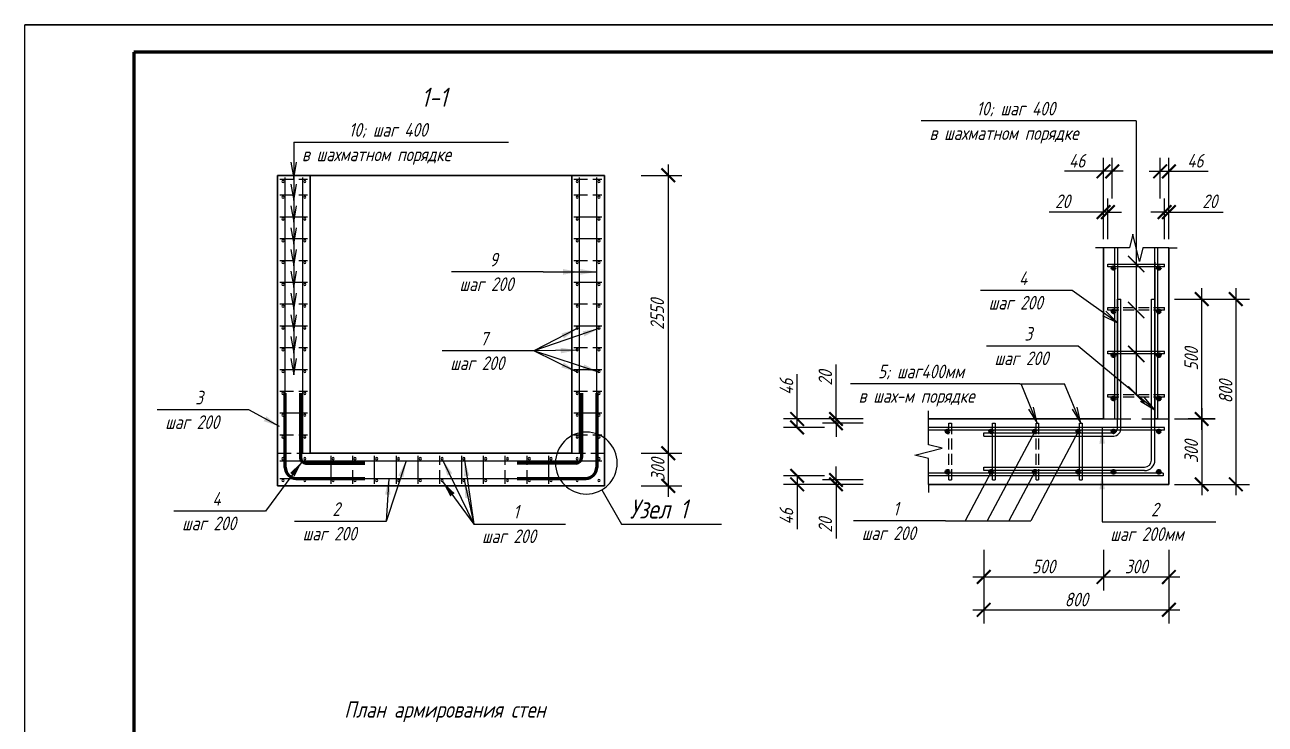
# Model space of a CAD drawing. Header units: millimetres. Extents: x 37188 to 58188, y -87529 to -72679.
# Drawn here: x 37188 to 48575, y -79096 to -72679 of the extents above; entities that cross this region are included whole.
import ezdxf

# ---------------------------------------------------------------- set-up
doc = ezdxf.new("R2010")
doc.units = ezdxf.units.MM
doc.linetypes.add('GOST2.303 4', pattern=[7, 5, -2, 0])
doc.layers.get('0').update_dxf_attribs({"lineweight": 40})
for name, color, linetype in [('Линии', 7, 'Continuous'), ('Надписи', 7, 'Continuous'), ('СПДС_Надписи', 7, 'Continuous')]:
    doc.layers.add(name, color=color, linetype=linetype)
doc.styles.add('GOST 2.304', font='CS_Gost2304.shx', dxfattribs={"oblique": 15})

# ---------------------------------------------------------------- blocks, each defined once
blk = doc.blocks.new('_ArchTick')
at = {"color": 0, "linetype": 'ByBlock', "const_width": 0.15}
blk.add_lwpolyline([(-0.5, -0.5), (0.5, 0.5)], dxfattribs=at)

msp = doc.modelspace()

# ---------------------------------------------------------------- hatches: boundary and pattern name
at = {"lineweight": 25, "ltscale": 50}
msp.add_hatch(color=256, dxfattribs=at).paths.add_polyline_path([(46471, -76409), (46471, -76408, 0.975891), (46447, -76409, 0.975891)])
at = {"layer": 'Надписи', "lineweight": 60, "ltscale": 50}
h = msp.add_hatch(color=256, dxfattribs=at)
h.paths.add_polyline_path([(47170, -74910, 0.984945), (47194, -74910), (47194, -74910, 0.984945)])
h.paths.add_polyline_path([(47611, -74910, 1), (47587, -74910, 1)])
for points in [[(47194, -75308), (47194, -75308, 0.984945), (47170, -75308, 0.984945)], [(47587, -75308, 1), (47611, -75308, 1)]]:
    msp.add_hatch(color=256, dxfattribs=at).paths.add_polyline_path(points)
h = msp.add_hatch(color=256, dxfattribs=at)
h.paths.add_polyline_path([(47194, -75710), (47194, -75710, 0.984945), (47170, -75710, 0.984945)])
h.paths.add_polyline_path([(47611, -75710, 1), (47587, -75710, 1)])
h.paths.add_polyline_path([(47611, -76108, 1), (47587, -76108, 1)])
h.paths.add_polyline_path([(47170, -76108, 0.984945), (47194, -76108), (47194, -76108, 0.984945)])
h = msp.add_hatch(color=256, dxfattribs=at)
h.paths.add_polyline_path([(46071, -76409), (46071, -76408, 0.975891), (46047, -76409, 0.975891)])
h.paths.add_polyline_path([(45671, -76408, 0.975891), (45647, -76409, 0.975891), (45671, -76409)])
h.paths.add_polyline_path([(45671, -76781, 1), (45647, -76781, 0.399054), (45658, -76793), (45659, -76793, 0.399054)])
h.paths.add_polyline_path([(46047, -76781, 0.399054), (46058, -76793), (46059, -76793, 0.399054), (46071, -76781, 1)])
h.paths.add_polyline_path([(46447, -76781, 0.399054), (46458, -76793), (46459, -76793, 0.399054), (46471, -76781, 1)])
h = msp.add_hatch(color=256, dxfattribs=at)
h.paths.add_polyline_path([(47170, -76409, 0.414214), (47182, -76421, 0.022827), (47186, -76420, 0.318127), (47194, -76409), (47194, -76408, 0.984945)])
h.paths.add_polyline_path([(47587, -76409, 1), (47611, -76409, 1)])
h.paths.add_polyline_path([(47611, -76781, 1), (47587, -76781, 0.399054), (47598, -76793), (47599, -76793, 0.399054)])
h.paths.add_polyline_path([(47170, -76781, 0.399054), (47182, -76793), (47183, -76793, 0.399054), (47194, -76781, 1)])
h.paths.add_polyline_path([(46871, -76408, 0.975891), (46847, -76409, 0.975891), (46871, -76409)])
h.paths.add_polyline_path([(46847, -76781, 0.399054), (46858, -76793), (46859, -76793, 0.399054), (46871, -76781, 1)])

# ---------------------------------------------------------------- linework, layer by layer
at = {"lineweight": 30, "ltscale": 50}
for p, q in [((39509, -74060), (42509, -74060)), ((39509, -74060), (39509, -75495)), ((39809, -76610), (39809, -74060)), ((42209, -76610), (42209, -74060)), ((42509, -76910), (42509, -74060)), ((42509, -76910), (42509, -74060)), ((39509, -76910), (39509, -74610)), ((47091, -76295), (47091, -74725)), ((47691, -76895), (47691, -74725)), ((45485, -76295), (47091, -76295)), ((39809, -76610), (41909, -76610)), ((41409, -76610), (42209, -76610)), ((39509, -76910), (41432, -76910)), ((41409, -76910), (42509, -76910)), ((45485, -76895), (47691, -76895)), ((47253, -76895), (47691, -76895))]:
    msp.add_line(p, q, dxfattribs=at)
at = {"linetype": 'GOST2.303 4', "lineweight": 25, "ltscale": 25}
for p, q in [((39529, -74096), (39784, -74096)), ((42229, -74096), (42484, -74096)), ((39529, -74240), (39784, -74240)), ((42229, -74240), (42484, -74240)), ((42229, -74640), (42484, -74640)), ((39529, -74840), (39784, -74840)), ((42229, -74840), (42484, -74840)), ((39529, -75240), (39784, -75240)), ((42229, -75240), (42484, -75240)), ((39529, -75640), (39784, -75640)), ((42229, -75640), (42484, -75640)), ((39529, -76040), (39784, -76040)), ((42229, -76040), (42484, -76040)), ((39529, -76440), (39784, -76440)), ((42229, -76440), (42484, -76440)), ((40199, -76890), (40199, -76635)), ((40399, -76890), (40399, -76635)), ((40999, -76890), (40999, -76635)), ((41599, -76890), (41599, -76635)), ((41799, -76890), (41799, -76635))]:
    msp.add_line(p, q, dxfattribs=at)
at = {"lineweight": 25, "ltscale": 50}
for p, q in [((39579, -76612), (39579, -74080)), ((39739, -76612), (39739, -74080)), ((42279, -76612), (42279, -74080)), ((42439, -76612), (42439, -74080)), ((39529, -74440), (39784, -74440)), ((42229, -74440), (42484, -74440)), ((39529, -74640), (39784, -74640)), ((42229, -74640), (42484, -74640)), ((47194, -76295), (47194, -74725)), ((47218, -74725), (47218, -76295)), ((47563, -76295), (47563, -74725)), ((47587, -74725), (47587, -76295)), ((47131, -74898), (47131, -74874)), ((47131, -74874), (47651, -74874)), ((47651, -74898), (47131, -74898)), ((47563, -74856), (47563, -76295)), ((47651, -74898), (47651, -74874)), ((39529, -75040), (39784, -75040)), ((42229, -75040), (42484, -75040)), ((47218, -75195), (47250, -75195)), ((47218, -76379), (47218, -75195)), ((47250, -76378), (47250, -75195)), ((47531, -75195), (47563, -75195)), ((47531, -76673), (47531, -75195)), ((39529, -75440), (39784, -75440)), ((42229, -75440), (42484, -75440)), ((47131, -75698), (47131, -75674)), ((47131, -75674), (47651, -75674)), ((47651, -75698), (47131, -75698)), ((47651, -75698), (47651, -75674)), ((39529, -75840), (39784, -75840)), ((42229, -75840), (42484, -75840)), ((39529, -76240), (39784, -76240)), ((42229, -76240), (42484, -76240)), ((47651, -76373), (45485, -76373)), ((47651, -76397), (45485, -76397)), ((46071, -76855), (46071, -76335)), ((46071, -76335), (46095, -76335)), ((46095, -76335), (46095, -76855)), ((46871, -76855), (46871, -76335)), ((46871, -76335), (46895, -76335)), ((46895, -76335), (46895, -76855)), ((47194, -76295), (47218, -76295)), ((47563, -76673), (47563, -76295)), ((47587, -76295), (47563, -76295)), ((47651, -76397), (47651, -76373)), ((45991, -76453), (45991, -76421)), ((45991, -76421), (47182, -76421)), ((45991, -76453), (47184, -76453)), ((39529, -76680), (41409, -76680)), ((39999, -76890), (39999, -76635)), ((40399, -76890), (40399, -76635)), ((40599, -76890), (40599, -76635)), ((40799, -76890), (40799, -76635)), ((41199, -76890), (41199, -76635)), ((41369, -76680), (41734, -76680)), ((41399, -76890), (41399, -76635)), ((41734, -76680), (42484, -76680)), ((41999, -76890), (41999, -76635)), ((45991, -76737), (47467, -76737)), ((45991, -76769), (45991, -76737)), ((39529, -76840), (41409, -76840)), ((41409, -76840), (42284, -76840)), ((47639, -76793), (45485, -76793)), ((47639, -76817), (45485, -76817)), ((47467, -76769), (45991, -76769)), ((46071, -76855), (46095, -76855)), ((46871, -76855), (46895, -76855)), ((47639, -76793), (47639, -76817))]:
    msp.add_line(p, q, dxfattribs=at)
at = {"lineweight": 60, "ltscale": 50}
for p, q in [((39579, -76740), (39579, -76060)), ((39719, -76060), (39719, -76650)), ((42299, -76060), (42299, -76650)), ((42439, -76060), (42439, -76740)), ((39769, -76700), (40309, -76700)), ((42249, -76700), (41709, -76700)), ((39679, -76840), (40309, -76840)), ((41709, -76840), (42339, -76840))]:
    msp.add_line(p, q, dxfattribs=at)
msp.add_circle((46459, -76409), 12, dxfattribs=at)
at = {"lineweight": 25, "ltscale": 50}
for centre, radius, start, end in [((47178, -76381), 40.4, 276.2211, 2.0564), ((47178, -76381), 72.4, 274.6461, 2.0564), ((47467, -76673), 64, 270, 0), ((47467, -76673), 96, 270, 0)]:
    msp.add_arc(centre, radius, start, end, dxfattribs=at)
at = {"lineweight": 60, "ltscale": 50}
for centre, radius, start, end in [((39679, -76740), 100, 180, 270), ((39769, -76650), 50, 180, 270), ((42249, -76650), 50, 270, 0), ((42339, -76740), 100, 270, 0)]:
    msp.add_arc(centre, radius, start, end, dxfattribs=at)
at = {"layer": 'Линии', "linetype": 'Continuous', "ltscale": 25}
for p, q in [((47091, -74725), (47016, -74725)), ((47691, -74725), (47766, -74725)), ((45485, -76295), (45485, -76220)), ((45485, -76895), (45485, -76970))]:
    msp.add_line(p, q, dxfattribs=at)
at = {"layer": 'Линии', "linetype": 'GOST2.303 4', "ltscale": 20}
for p, q in [((47131, -75296), (47131, -75272)), ((47131, -75272), (47651, -75272)), ((47651, -75296), (47131, -75296)), ((47651, -75296), (47651, -75272)), ((47131, -76096), (47131, -76072)), ((47131, -76072), (47651, -76072)), ((47651, -76096), (47131, -76096)), ((47651, -76096), (47651, -76072)), ((45671, -76855), (45671, -76335)), ((45671, -76335), (45695, -76335)), ((45695, -76335), (45695, -76855)), ((46471, -76855), (46471, -76335)), ((46471, -76335), (46495, -76335)), ((46495, -76335), (46495, -76855))]:
    msp.add_line(p, q, dxfattribs=at)
at = {"layer": 'Линии', "linetype": 'GOST2.303 4', "ltscale": 50}
msp.add_line((47091, -76295), (47691, -76295), dxfattribs=at)
at = {"layer": 'Линии', "linetype": 'GOST2.303 4', "ltscale": 25}
for p, q in [((39509, -76610), (39809, -76610)), ((42209, -76610), (42509, -76610))]:
    msp.add_line(p, q, dxfattribs=at)
at = {"layer": 'Линии', "linetype": 'Continuous', "ltscale": 25}
for points in [[(47691, -74725), (47453, -74725), (47422, -74850), (47359, -74600), (47328, -74725), (47091, -74725)], [(45485, -76895), (45485, -76658), (45360, -76626), (45610, -76564), (45485, -76533), (45485, -76295)]]:
    msp.add_lwpolyline(points, dxfattribs=at)
at = {"layer": 'Надписи'}
for p, q in [((37188, -72679), (58188, -72679)), ((37188, -87529), (37188, -72679)), ((58188, -72679), (37188, -72679))]:
    msp.add_line(p, q, dxfattribs=at)
at = {"layer": 'Надписи', "lineweight": 60}
for p, q in [((57938, -72929), (38188, -72929)), ((38188, -72929), (38188, -87279))]:
    msp.add_line(p, q, dxfattribs=at)
at = {"layer": 'Надписи', "ltscale": 50}
for p, q in [((47391, -73560), (45418, -73560)), ((47391, -73560), (47391, -76072)), ((39657, -73755), (39657, -75890)), ((39657, -73755), (41629, -73755)), ((47091, -74273), (47091, -73898)), ((47171, -74273), (47171, -73898)), ((47611, -74273), (47611, -73898)), ((47691, -74273), (47691, -73898)), ((47091, -74023), (46731, -74023)), ((47271, -74023), (47091, -74023)), ((47511, -74023), (47691, -74023)), ((47691, -74023), (48050, -74023)), ((47091, -74647), (47091, -74272)), ((47131, -74647), (47131, -74272)), ((47651, -74647), (47651, -74272)), ((47691, -74647), (47691, -74272)), ((47091, -74397), (46592, -74397)), ((47131, -74397), (47091, -74397)), ((47131, -74397), (47256, -74397)), ((47651, -74397), (47526, -74397)), ((47651, -74397), (47691, -74397)), ((47691, -74397), (48189, -74397)), ((41946, -74946), (41104, -74946)), ((41946, -74946), (42439, -74946)), ((46804, -75116), (45962, -75116)), ((47218, -75413), (46804, -75116)), ((42259, -75465), (41861, -75671)), ((42459, -75465), (41861, -75671)), ((41861, -75671), (41019, -75671)), ((42259, -75665), (41861, -75671)), ((42259, -75865), (41861, -75671)), ((42459, -75865), (41861, -75671)), ((46857, -75626), (46015, -75626)), ((47563, -76210), (46857, -75626)), ((44635, -76295), (44635, -75797)), ((44278, -76295), (44278, -75883)), ((46321, -75972), (44767, -75972)), ((46321, -75972), (46734, -75973)), ((46483, -76335), (46334, -75972)), ((46883, -76335), (46734, -75973)), ((39244, -76212), (38402, -76212)), ((39525, -76365), (39244, -76212)), ((44278, -76373), (44278, -76195)), ((44528, -76295), (44153, -76295)), ((44528, -76373), (44153, -76373)), ((44885, -76295), (44510, -76295)), ((44885, -76335), (44510, -76335)), ((44635, -76335), (44635, -76295)), ((44635, -76335), (44635, -76460)), ((47078, -76371), (47078, -77239)), ((46459, -76409), (46023, -77231)), ((46859, -76409), (46423, -77231)), ((39734, -76685), (39399, -77141)), ((40688, -76680), (40506, -77235)), ((41024, -76670), (41310, -77259)), ((41224, -76670), (41310, -77259)), ((44635, -76855), (44635, -76730)), ((40529, -76840), (40506, -77235)), ((44528, -76817), (44153, -76817)), ((44278, -76817), (44278, -76995)), ((44885, -76855), (44510, -76855)), ((44635, -76855), (44635, -76895)), ((46059, -76781), (45820, -77231)), ((46459, -76781), (46220, -77231)), ((47078, -76792), (47078, -77239)), ((41024, -76870), (41310, -77259)), ((41224, -76870), (41310, -77259)), ((42485, -76946), (42666, -77259)), ((44528, -76895), (44153, -76895)), ((44278, -76895), (44278, -77307)), ((44885, -76895), (44510, -76895)), ((44635, -76895), (44635, -77393)), ((39399, -77141), (38557, -77141)), ((40506, -77235), (39664, -77235)), ((41310, -77259), (42152, -77259)), ((42666, -77259), (43584, -77259)), ((45639, -77231), (44797, -77231)), ((45639, -77231), (46423, -77231)), ((47078, -77239), (48122, -77239))]:
    msp.add_line(p, q, dxfattribs=at)
at = {"layer": 'Надписи', "color": 0, "lineweight": 25, "ltscale": 50}
for p, q in [((47563, -74874), (47587, -74874)), ((48305, -75095), (48305, -76995)), ((48117, -75195), (48430, -75195)), ((47992, -76195), (47992, -76995)), ((48117, -76295), (47867, -76295)), ((45671, -76855), (45695, -76855)), ((46471, -76855), (46495, -76855)), ((47742, -76895), (48117, -76895)), ((48117, -76895), (48430, -76895)), ((45991, -77495), (45991, -77870)), ((47091, -77495), (47091, -77870)), ((47091, -77495), (47091, -77870)), ((47691, -77495), (47691, -77870)), ((45891, -77745), (47191, -77745)), ((46991, -77745), (47791, -77745)), ((45991, -77796), (45991, -78171)), ((47691, -77796), (47691, -78171)), ((45891, -78046), (47791, -78046))]:
    msp.add_line(p, q, dxfattribs=at)
at = {"layer": 'Надписи', "lineweight": 25, "ltscale": 50}
for p, q in [((47992, -76395), (47992, -75095)), ((47742, -75195), (48117, -75195)), ((47742, -76295), (48117, -76295))]:
    msp.add_line(p, q, dxfattribs=at)
at = {"layer": 'Надписи', "lineweight": 25}
for p, q in [((43095, -76510), (43095, -77010)), ((42845, -76610), (43220, -76610)), ((42845, -76910), (43220, -76910))]:
    msp.add_line(p, q, dxfattribs=at)
at = {"layer": 'Надписи', "ltscale": 50}
for points in [[(39631, -73940), (39657, -74090), (39682, -73940)], [(39631, -73940), (39657, -74090), (39682, -73940)], [(39631, -74140), (39657, -74290), (39682, -74140)], [(39631, -74340), (39657, -74490), (39682, -74340)], [(39631, -74540), (39657, -74690), (39682, -74540)], [(39631, -74740), (39657, -74890), (39682, -74740)], [(39631, -74940), (39657, -75090), (39682, -74940)], [(39631, -75140), (39657, -75290), (39682, -75140)], [(39631, -75340), (39657, -75490), (39682, -75340)], [(47082, -75346), (47218, -75413), (47111, -75305)], [(39631, -75540), (39657, -75690), (39682, -75540)], [(39631, -75740), (39657, -75890), (39682, -75740)], [(47431, -76133), (47563, -76210), (47463, -76095)], [(46402, -76206), (46483, -76335), (46449, -76186)], [(46802, -76206), (46883, -76335), (46849, -76186)]]:
    msp.add_lwpolyline(points, dxfattribs=at)
at = {"layer": 'Надписи', "ltscale": 50, "const_width": 15}
for points in [[(47466, -74949), (47316, -74799)], [(47466, -75371), (47316, -75221)], [(47466, -75773), (47316, -75623)], [(47466, -76147), (47316, -75997)]]:
    msp.add_lwpolyline(points, dxfattribs=at)
at = {"layer": 'Надписи', "ltscale": 50}
msp.add_lwpolyline([(42059, -76700, 1), (42627, -76700, 1)], format="xyb", close=True, dxfattribs=at)
at = {"layer": 'Надписи', "color": 0, "lineweight": 60, "ltscale": 50}
for centre in [(47182, -74910), (47599, -74910), (47182, -75308), (47599, -75308), (47182, -75710), (47599, -75710), (47182, -76108), (47599, -76108), (45659, -76409), (46059, -76409), (46859, -76409), (47182, -76409), (47599, -76409), (45659, -76781), (46059, -76781), (46459, -76781), (46859, -76781), (47182, -76781), (47599, -76781)]:
    msp.add_circle(centre, 12, dxfattribs=at)
at = {"layer": 'Надписи', "ltscale": 50}
for centre, start, end in [((39559, -74116), 0, 180), ((39559, -74116), 180, 0), ((39759, -74116), 0, 180), ((39759, -74116), 180, 0), ((42259, -74116), 0, 180), ((42259, -74116), 180, 0), ((42459, -74116), 0, 180), ((42459, -74116), 180, 0), ((39559, -74260), 0, 180), ((39559, -74260), 180, 0), ((39759, -74260), 0, 180), ((39759, -74260), 180, 0), ((42259, -74260), 0, 180), ((42259, -74260), 180, 0), ((42459, -74260), 0, 180), ((42459, -74260), 180, 0), ((39559, -74460), 0, 180), ((39559, -74460), 180, 0), ((39759, -74460), 0, 180), ((39759, -74460), 180, 0), ((42259, -74460), 0, 180), ((42259, -74460), 180, 0), ((42459, -74460), 0, 180), ((42459, -74460), 180, 0), ((39559, -74660), 0, 180), ((39559, -74660), 180, 0), ((39759, -74660), 0, 180), ((39759, -74660), 180, 0), ((42259, -74660), 0, 180), ((42259, -74660), 0, 180), ((42259, -74660), 180, 0), ((42259, -74660), 180, 0), ((42459, -74660), 0, 180), ((42459, -74660), 0, 180), ((42459, -74660), 180, 0), ((42459, -74660), 180, 0), ((39559, -74860), 0, 180), ((39559, -74860), 180, 0), ((39759, -74860), 0, 180), ((39759, -74860), 180, 0), ((42259, -74860), 0, 180), ((42259, -74860), 180, 0), ((42459, -74860), 0, 180), ((42459, -74860), 180, 0), ((39559, -75060), 0, 180), ((39559, -75060), 180, 0), ((39759, -75060), 0, 180), ((39759, -75060), 180, 0), ((42259, -75060), 0, 180), ((42259, -75060), 180, 0), ((42459, -75060), 0, 180), ((42459, -75060), 180, 0), ((39559, -75260), 0, 180), ((39559, -75260), 180, 0), ((39759, -75260), 0, 180), ((39759, -75260), 180, 0), ((42259, -75260), 0, 180), ((42259, -75260), 180, 0), ((42459, -75260), 0, 180), ((42459, -75260), 180, 0), ((39559, -75460), 0, 180), ((39559, -75460), 180, 0), ((39759, -75460), 0, 180), ((39759, -75460), 180, 0), ((42259, -75460), 0, 180), ((42259, -75460), 180, 0), ((42459, -75460), 0, 180), ((42459, -75460), 180, 0), ((39559, -75660), 0, 180), ((39559, -75660), 180, 0), ((39759, -75660), 0, 180), ((39759, -75660), 180, 0), ((42259, -75660), 0, 180), ((42259, -75660), 180, 0), ((42459, -75660), 0, 180), ((42459, -75660), 180, 0), ((39559, -75860), 0, 180), ((39559, -75860), 180, 0), ((39759, -75860), 0, 180), ((39759, -75860), 180, 0), ((42259, -75860), 0, 180), ((42259, -75860), 180, 0), ((42459, -75860), 0, 180), ((42459, -75860), 180, 0), ((39559, -76060), 0, 180), ((39559, -76060), 180, 0), ((39759, -76060), 0, 180), ((39759, -76060), 180, 0), ((42259, -76060), 0, 180), ((42259, -76060), 180, 0), ((42459, -76060), 0, 180), ((42459, -76060), 180, 0), ((39559, -76260), 0, 180), ((39559, -76260), 180, 0), ((39759, -76260), 0, 180), ((39759, -76260), 180, 0), ((42259, -76260), 0, 180), ((42259, -76260), 180, 0), ((42459, -76260), 0, 180), ((42459, -76260), 180, 0), ((39559, -76460), 0, 180), ((39559, -76460), 180, 0), ((39759, -76460), 0, 180), ((39759, -76460), 180, 0), ((42259, -76460), 0, 180), ((42259, -76460), 180, 0), ((42459, -76460), 0, 180), ((42459, -76460), 180, 0), ((39559, -76660), 0, 180), ((39559, -76660), 180, 0), ((39759, -76660), 0, 180), ((39759, -76660), 180, 0), ((40019, -76660), 0, 180), ((40019, -76660), 180, 0), ((40219, -76660), 0, 180), ((40219, -76660), 180, 0), ((40419, -76660), 0, 180), ((40419, -76660), 0, 180), ((40419, -76660), 180, 0), ((40419, -76660), 180, 0), ((40619, -76660), 0, 180), ((40619, -76660), 180, 0), ((40819, -76660), 0, 180), ((40819, -76660), 180, 0), ((41019, -76660), 0, 180), ((41019, -76660), 180, 0), ((41219, -76660), 0, 180), ((41219, -76660), 180, 0), ((41419, -76660), 0, 180), ((41419, -76660), 180, 0), ((41619, -76660), 0, 180), ((41619, -76660), 180, 0), ((41819, -76660), 0, 180), ((41819, -76660), 180, 0), ((42019, -76660), 0, 180), ((42019, -76660), 180, 0), ((42259, -76660), 0, 180), ((42259, -76660), 180, 0), ((42459, -76660), 0, 180), ((42459, -76660), 180, 0), ((39559, -76860), 0, 180), ((39559, -76860), 180, 0), ((39759, -76860), 0, 180), ((39759, -76860), 180, 0), ((40019, -76860), 0, 180), ((40019, -76860), 180, 0), ((40219, -76860), 0, 180), ((40219, -76860), 180, 0), ((40419, -76860), 0, 180), ((40419, -76860), 0, 180), ((40419, -76860), 180, 0), ((40419, -76860), 180, 0), ((40619, -76860), 0, 180), ((40619, -76860), 180, 0), ((40819, -76860), 0, 180), ((40819, -76860), 180, 0), ((41019, -76860), 0, 180), ((41019, -76860), 180, 0), ((41219, -76860), 0, 180), ((41219, -76860), 180, 0), ((41419, -76860), 0, 180), ((41419, -76860), 180, 0), ((41619, -76860), 0, 180), ((41619, -76860), 180, 0), ((41819, -76860), 0, 180), ((41819, -76860), 180, 0), ((42019, -76860), 0, 180), ((42019, -76860), 180, 0), ((42259, -76860), 0, 180), ((42259, -76860), 180, 0), ((42459, -76860), 0, 180), ((42459, -76860), 180, 0)]:
    msp.add_arc(centre, 10, start, end, dxfattribs=at)
for points in [[(42279, -74946), (42129, -74971), (42129, -74920)], [(42439, -74946), (42289, -74971), (42289, -74920)], [(42259, -75465), (42137, -75557), (42114, -75512)], [(42459, -75465), (42325, -75538), (42309, -75490)], [(42259, -75665), (42109, -75693), (42108, -75642)], [(42259, -75865), (42113, -75822), (42135, -75777)], [(42459, -75865), (42308, -75843), (42324, -75795)], [(39525, -76365), (39381, -76315), (39405, -76271)], [(47078, -76371), (47103, -76522), (47053, -76522)], [(39734, -76685), (39665, -76821), (39624, -76791)], [(40688, -76680), (40665, -76830), (40617, -76815)], [(41024, -76670), (41112, -76794), (41067, -76816)], [(41224, -76670), (41270, -76815), (41221, -76822)], [(40529, -76840), (40545, -76991), (40495, -76988)], [(47078, -76792), (47103, -76942), (47053, -76942)], [(41024, -76870), (41133, -76976), (41093, -77006)], [(41224, -76870), (41281, -77011), (41232, -77022)]]:
    msp.add_solid(points, dxfattribs=at)
at = {"layer": 'СПДС_Надписи', "ltscale": 50}
for p, q in [((43095, -73960), (43095, -76710)), ((42845, -74060), (43220, -74060)), ((42845, -76610), (43220, -76610))]:
    msp.add_line(p, q, dxfattribs=at)

# ---------------------------------------------------------------- block references
at = {"layer": 'Надписи', "ltscale": 50, "xscale": 125, "yscale": 125, "zscale": 125}
for p, rotation in [((47091, -74023), 180), ((47611, -74023), 180), ((47131, -74397), 180), ((47691, -74397), 180), ((44278, -76295), 90), ((44635, -76295), 270), ((44635, -76335), 90), ((44278, -76373), 270), ((44278, -76817), 90), ((44278, -76895), 270), ((44635, -76855), 270), ((44635, -76895), 90)]:
    msp.add_blockref('_ArchTick', p, dxfattribs=dict(at, rotation=rotation))
for p in [(47171, -74023), (47691, -74023), (47091, -74397), (47651, -74397)]:
    msp.add_blockref('_ArchTick', p, dxfattribs=at)
at = {"layer": 'Надписи', "lineweight": 25, "ltscale": 50, "xscale": 125, "yscale": 125, "zscale": 125}
for p, rotation in [((47992, -75195), 90), ((47992, -76295), 270)]:
    msp.add_blockref('_ArchTick', p, dxfattribs=dict(at, rotation=rotation))
at = {"layer": 'Надписи', "color": 0, "lineweight": 25, "ltscale": 50, "xscale": 125, "yscale": 125, "zscale": 125}
for p, rotation in [((48305, -75195), 90), ((47992, -76295), 90), ((47992, -76895), 270), ((48305, -76895), 270), ((45991, -77745), 180), ((47091, -77745), 180), ((45991, -78046), 180)]:
    msp.add_blockref('_ArchTick', p, dxfattribs=dict(at, rotation=rotation))
at = {"layer": 'Надписи', "lineweight": 25, "xscale": 125, "yscale": 125, "zscale": 125}
for p, rotation in [((43095, -76610), 90), ((43095, -76910), 270)]:
    msp.add_blockref('_ArchTick', p, dxfattribs=dict(at, rotation=rotation))
at = {"layer": 'Надписи', "color": 0, "lineweight": 25, "ltscale": 50, "xscale": 125, "yscale": 125, "zscale": 125}
for p in [(47091, -77745), (47691, -77745), (47691, -78046)]:
    msp.add_blockref('_ArchTick', p, dxfattribs=at)
at = {"layer": 'СПДС_Надписи', "ltscale": 50, "xscale": 125, "yscale": 125, "zscale": 125}
for p, rotation in [((43095, -74060), 90), ((43095, -76610), 270)]:
    msp.add_blockref('_ArchTick', p, dxfattribs=dict(at, rotation=rotation))

# ---------------------------------------------------------------- texts
at = {"layer": 'Надписи', "linetype": 'Continuous', "ltscale": 50, "style": 'GOST 2.304', "oblique": 15}
msp.add_text('1-1', height=175, dxfattribs=at).set_placement((40827, -73431))
at = {"layer": 'Надписи', "ltscale": 50, "style": 'GOST 2.304', "oblique": 15}
for s, height, p in [('10; шаг 400', 125, (45924, -73510)), ('10; шаг 400', 125, (40162, -73705)), ('в шахматном порядке', 125, (45493, -73735)), ('в шахматном порядке', 125, (39732, -73930)), ('4', 125, (46315, -75066)), ('шаг 200', 125, (46037, -75291)), ('3', 125, (46365, -75576)), ('7', 125, (41368, -75621)), ('шаг 200', 125, (41094, -75846)), ('шаг 200', 125, (46090, -75801)), ('5; шаг400мм', 125, (45020, -75922)), ('3', 125, (38752, -76162)), ('в шах-м порядке', 125, (44842, -76147)), ('шаг 200', 125, (38477, -76387)), ('4', 125, (38910, -77091)), ('2', 125, (40012, -77185)), ('1', 125, (41672, -77209)), ('Узел 1', 175, (42741, -77209)), ('1', 125, (45159, -77181)), ('2', 125, (47527, -77189)), ('шаг 200', 125, (38632, -77316)), ('шаг 200', 125, (39739, -77410)), ('шаг 200', 125, (41385, -77434)), ('шаг 200', 125, (44872, -77406)), ('шаг 200мм', 125, (47153, -77414))]:
    msp.add_text(s, height=height, dxfattribs=at).set_placement(p)
for s, p in [('9', (41454, -74896)), ('шаг 200', (41179, -75121))]:
    msp.add_text(s, height=125, rotation=0, dxfattribs=at).set_placement(p)
at = {"layer": 'Надписи', "style": 'GOST 2.304', "oblique": 15}
msp.add_text('План армирования стен', height=150, dxfattribs=at).set_placement((40121, -79036))
at = {"layer": 'Надписи', "ltscale": 50, "char_height": 125, "attachment_point": 5, "style": 'GOST 2.304'}
for s, insert in [('\\A1;46', (46848, -73926)), ('\\A1;46', (47933, -73926)), ('\\A1;20', (46715, -74298)), ('\\A1;20', (48066, -74298))]:
    msp.add_mtext(s, dxfattribs=dict(at, insert=insert))
at = {"layer": 'Надписи', "lineweight": 25, "ltscale": 50, "insert": (47896, -75745), "char_height": 125, "attachment_point": 5, "rotation": 90, "style": 'GOST 2.304'}
msp.add_mtext('\\A1;500', dxfattribs=at)
at = {"layer": 'Надписи', "ltscale": 50, "char_height": 125, "attachment_point": 5, "rotation": 90, "style": 'GOST 2.304'}
for s, insert in [('\\A1;20', (44537, -75920)), ('\\A1;46', (44180, -76000)), ('\\A1;46', (44180, -77190)), ('\\A1;20', (44537, -77270))]:
    msp.add_mtext(s, dxfattribs=dict(at, insert=insert))
at = {"layer": 'Надписи', "color": 0, "lineweight": 25, "ltscale": 50, "char_height": 125, "attachment_point": 5, "rotation": 90, "style": 'GOST 2.304'}
for s, insert in [('\\A1;800', (48212, -76045)), ('\\A1;300', (47896, -76595))]:
    msp.add_mtext(s, dxfattribs=dict(at, insert=insert))
at = {"layer": 'Надписи', "lineweight": 25, "insert": (42999, -76760), "char_height": 125, "attachment_point": 5, "rotation": 90, "style": 'GOST 2.304'}
msp.add_mtext('\\A1;300', dxfattribs=at)
at = {"layer": 'Надписи', "color": 0, "lineweight": 25, "ltscale": 50, "char_height": 125, "attachment_point": 5, "style": 'GOST 2.304'}
for s, insert in [('\\A1;500', (46541, -77649)), ('\\A1;300', (47391, -77649)), ('\\A1;800', (46841, -77952))]:
    msp.add_mtext(s, dxfattribs=dict(at, insert=insert))

# ---------------------------------------------------------------- next in the draw order: texts
at = {"layer": 'СПДС_Надписи', "ltscale": 50, "insert": (42994, -75335), "char_height": 125, "attachment_point": 5, "rotation": 90, "style": 'GOST 2.304', "bg_fill": 3, "box_fill_scale": 1.1, "bg_fill_color": 256, "bg_fill_true_color": 13158600, "bg_fill_transparency": 0}
msp.add_mtext('\\A1;2550', dxfattribs=at)

doc.saveas('drawing.dxf')
